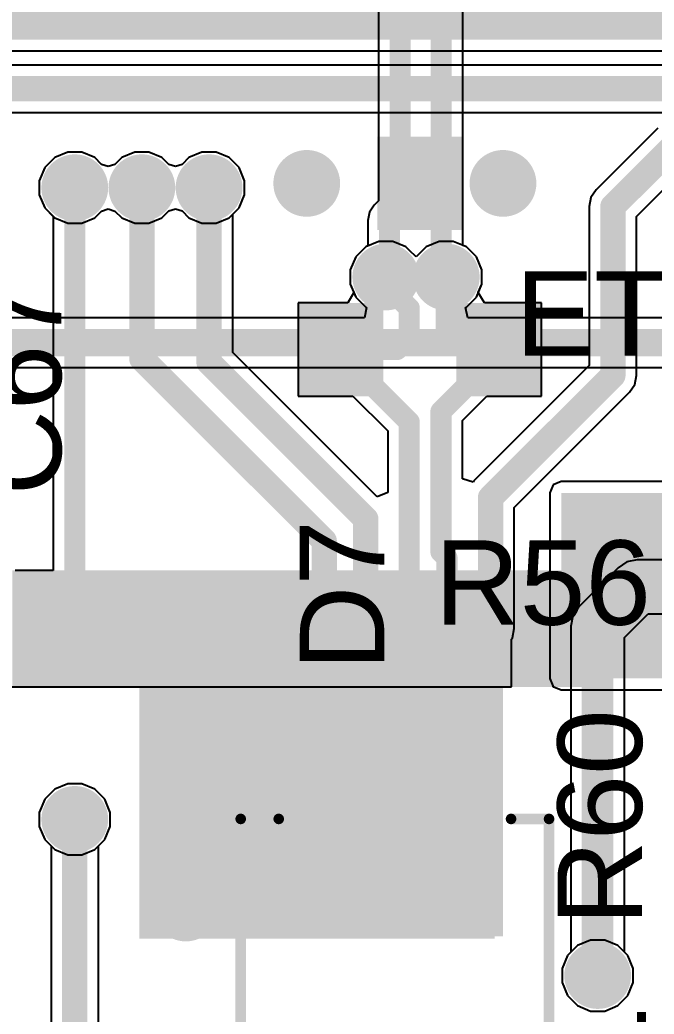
# Model space of a CAD drawing. Header units: millimetres. Extents: x -0.27 to 3.94, y -1.19 to 3.
# Drawn here: x 1.4754 to 1.7757, y 0.5767 to 1.0478 of the extents above; entities that cross this region are included whole.
import ezdxf

# ---------------------------------------------------------------- set-up
doc = ezdxf.new("R2010")
doc.units = ezdxf.units.MM
doc.header["$MEASUREMENT"] = 0
for name, color, linetype in [('BottomLayer', 5, 'Continuous'), ('BottomPaste', 16, 'Continuous'), ('BottomSolder', 6, 'Continuous'), ('TopLayer', 1, 'Continuous'), ('TopOverlay', 2, 'Continuous'), ('TopPaste', 8, 'Continuous'), ('TopSolder', 216, 'Continuous'), ('ViaHoleLayer', 16, 'Continuous')]:
    doc.layers.add(name, color=color, linetype=linetype)
doc.styles.add('Arial', font='arial.ttf', dxfattribs={"height": 0.2})

# ---------------------------------------------------------------- blocks, each defined once
blk = doc.blocks.new('64_LQFP__10_10__B_17')
at = {"layer": 'BottomLayer'}
for points in [[(0.20276, 0.11417), (0.25, 0.11417), (0.25, 0.10236), (0.20276, 0.10236)], [(0.20276, 0.09449), (0.25, 0.09449), (0.25, 0.08268), (0.20276, 0.08268)], [(0.20276, 0.0748), (0.25, 0.0748), (0.25, 0.06299), (0.20276, 0.06299)], [(0.20276, 0.05512), (0.25, 0.05512), (0.25, 0.04331), (0.20276, 0.04331)], [(0.20276, 0.03543), (0.25, 0.03543), (0.25, 0.02362), (0.20276, 0.02362)], [(0.20276, 0.01575), (0.25, 0.01575), (0.25, 0.00394), (0.20276, 0.00394)], [(0.20276, -0.00394), (0.25, -0.00394), (0.25, -0.01575), (0.20276, -0.01575)], [(0.20276, -0.02362), (0.25, -0.02362), (0.25, -0.03543), (0.20276, -0.03543)], [(0.20276, -0.04331), (0.25, -0.04331), (0.25, -0.05512), (0.20276, -0.05512)], [(0.20276, -0.06299), (0.25, -0.06299), (0.25, -0.0748), (0.20276, -0.0748)], [(0.20276, -0.08268), (0.25, -0.08268), (0.25, -0.09449), (0.20276, -0.09449)], [(0.20276, -0.10236), (0.25, -0.10236), (0.25, -0.11417), (0.20276, -0.11417)], [(0.20276, -0.12205), (0.25, -0.12205), (0.25, -0.13386), (0.20276, -0.13386)], [(0.20276, -0.14173), (0.25, -0.14173), (0.25, -0.15354), (0.20276, -0.15354)]]:
    blk.add_hatch(color=5, dxfattribs=at).paths.add_polyline_path(points)
at = {"layer": 'BottomPaste'}
for points in [[(0.20276, 0.11417), (0.25, 0.11417), (0.25, 0.10236), (0.20276, 0.10236)], [(0.20276, 0.09449), (0.25, 0.09449), (0.25, 0.08268), (0.20276, 0.08268)], [(0.20276, 0.0748), (0.25, 0.0748), (0.25, 0.06299), (0.20276, 0.06299)], [(0.20276, 0.05512), (0.25, 0.05512), (0.25, 0.04331), (0.20276, 0.04331)], [(0.20276, 0.03543), (0.25, 0.03543), (0.25, 0.02362), (0.20276, 0.02362)], [(0.20276, 0.01575), (0.25, 0.01575), (0.25, 0.00394), (0.20276, 0.00394)], [(0.20276, -0.00394), (0.25, -0.00394), (0.25, -0.01575), (0.20276, -0.01575)], [(0.20276, -0.02362), (0.25, -0.02362), (0.25, -0.03543), (0.20276, -0.03543)], [(0.20276, -0.04331), (0.25, -0.04331), (0.25, -0.05512), (0.20276, -0.05512)], [(0.20276, -0.06299), (0.25, -0.06299), (0.25, -0.0748), (0.20276, -0.0748)], [(0.20276, -0.08268), (0.25, -0.08268), (0.25, -0.09449), (0.20276, -0.09449)], [(0.20276, -0.10236), (0.25, -0.10236), (0.25, -0.11417), (0.20276, -0.11417)], [(0.20276, -0.12205), (0.25, -0.12205), (0.25, -0.13386), (0.20276, -0.13386)], [(0.20276, -0.14173), (0.25, -0.14173), (0.25, -0.15354), (0.20276, -0.15354)]]:
    blk.add_hatch(color=16, dxfattribs=at).paths.add_polyline_path(points)
at = {"layer": 'BottomSolder'}
for points in [[(0.19876, 0.11817), (0.254, 0.11817), (0.254, 0.09836), (0.19876, 0.09836)], [(0.19876, 0.09849), (0.254, 0.09849), (0.254, 0.07868), (0.19876, 0.07868)], [(0.19876, 0.0788), (0.254, 0.0788), (0.254, 0.05899), (0.19876, 0.05899)], [(0.19876, 0.05912), (0.254, 0.05912), (0.254, 0.03931), (0.19876, 0.03931)], [(0.19876, 0.03943), (0.254, 0.03943), (0.254, 0.01962), (0.19876, 0.01962)], [(0.19876, 0.01975), (0.254, 0.01975), (0.254, -0.00006), (0.19876, -0.00006)], [(0.19876, 0.00006), (0.254, 0.00006), (0.254, -0.01975), (0.19876, -0.01975)], [(0.19876, -0.01962), (0.254, -0.01962), (0.254, -0.03943), (0.19876, -0.03943)], [(0.19876, -0.03931), (0.254, -0.03931), (0.254, -0.05912), (0.19876, -0.05912)], [(0.19876, -0.05899), (0.254, -0.05899), (0.254, -0.0788), (0.19876, -0.0788)], [(0.19876, -0.07868), (0.254, -0.07868), (0.254, -0.09849), (0.19876, -0.09849)], [(0.19876, -0.09836), (0.254, -0.09836), (0.254, -0.11817), (0.19876, -0.11817)], [(0.19876, -0.11805), (0.254, -0.11805), (0.254, -0.13786), (0.19876, -0.13786)], [(0.19876, -0.13773), (0.254, -0.13773), (0.254, -0.15754), (0.19876, -0.15754)]]:
    blk.add_hatch(color=6, dxfattribs=at).paths.add_polyline_path(points)
blk = doc.blocks.new('SMB__160')
at = {"layer": 'TopLayer'}
for points in [[(-0.14567, -0.04724), (-0.14567, 0.04724), (-0.03543, 0.04724), (-0.03543, -0.04724)], [(0.03543, -0.04724), (0.03543, 0.04724), (0.14567, 0.04724), (0.14567, -0.04724)]]:
    blk.add_hatch(color=1, dxfattribs=at).paths.add_polyline_path(points)
at = {"layer": 'TopOverlay'}
for points in [[(0.10197, 0.04902), (0.18997, 0.04902), (0.18997, 0.07502), (0.10197, 0.07502)], [(0.14697, -0.06498), (0.18997, -0.06498), (0.18997, 0.05302), (0.14697, 0.05302)], [(0.10197, -0.07497), (0.18997, -0.07497), (0.18997, -0.04897), (0.10197, -0.04897)]]:
    blk.add_hatch(color=2, dxfattribs=at).paths.add_polyline_path(points)
at = {"layer": 'TopPaste'}
for points in [[(-0.14567, -0.04724), (-0.14567, 0.04724), (-0.03543, 0.04724), (-0.03543, -0.04724)], [(0.03543, -0.04724), (0.03543, 0.04724), (0.14567, 0.04724), (0.14567, -0.04724)]]:
    blk.add_hatch(color=8, dxfattribs=at).paths.add_polyline_path(points)
at = {"layer": 'TopSolder'}
for points in [[(-0.14967, -0.05124), (-0.14967, 0.05124), (-0.03143, 0.05124), (-0.03143, -0.05124)], [(0.03143, -0.05124), (0.03143, 0.05124), (0.14967, 0.05124), (0.14967, -0.05124)]]:
    blk.add_hatch(color=216, dxfattribs=at).paths.add_polyline_path(points)
at = {"layer": 'TopOverlay', "const_width": 0.005}
for points in [[(-0.087, 0.055), (-0.087, 0.073)], [(0.102, 0.073), (-0.087, 0.073)], [(-0.087, -0.073), (-0.087, -0.055)], [(0.102, -0.073), (-0.087, -0.073)]]:
    blk.add_lwpolyline(points, dxfattribs=at)
at = {"layer": 'TopOverlay', "const_width": 0.0025}
for points in [[(-0.08825, 0.073, 1), (-0.08575, 0.073, 1)], [(-0.08825, 0.073, 1), (-0.08575, 0.073, 1)], [(0.10075, 0.073, 1), (0.10325, 0.073, 1)], [(-0.08825, 0.055, 1), (-0.08575, 0.055, 1)], [(-0.08825, -0.055, 1), (-0.08575, -0.055, 1)], [(-0.08825, -0.073, 1), (-0.08575, -0.073, 1)], [(-0.08825, -0.073, 1), (-0.08575, -0.073, 1)], [(0.10075, -0.073, 1), (0.10325, -0.073, 1)]]:
    blk.add_lwpolyline(points, format="xyb", close=True, dxfattribs=at)
blk = doc.blocks.new('S___23_B_162')
at = {"layer": 'BottomLayer'}
for points in [[(-0.05354, 0.05748), (-0.02126, 0.05748), (-0.02126, 0.02126), (-0.05354, 0.02126)], [(0.02126, 0.05748), (0.05354, 0.05748), (0.05354, 0.02126), (0.02126, 0.02126)], [(-0.01614, -0.02126), (0.01614, -0.02126), (0.01614, -0.05748), (-0.01614, -0.05748)]]:
    blk.add_hatch(color=5, dxfattribs=at).paths.add_polyline_path(points)
at = {"layer": 'BottomPaste'}
for points in [[(-0.05354, 0.05748), (-0.02126, 0.05748), (-0.02126, 0.02126), (-0.05354, 0.02126)], [(0.02126, 0.05748), (0.05354, 0.05748), (0.05354, 0.02126), (0.02126, 0.02126)], [(-0.01614, -0.02126), (0.01614, -0.02126), (0.01614, -0.05748), (-0.01614, -0.05748)]]:
    blk.add_hatch(color=16, dxfattribs=at).paths.add_polyline_path(points)
at = {"layer": 'BottomSolder'}
for points in [[(-0.05754, 0.06148), (-0.01726, 0.06148), (-0.01726, 0.01726), (-0.05754, 0.01726)], [(0.01726, 0.06148), (0.05754, 0.06148), (0.05754, 0.01726), (0.01726, 0.01726)], [(-0.02014, -0.01726), (0.02014, -0.01726), (0.02014, -0.06148), (-0.02014, -0.06148)]]:
    blk.add_hatch(color=6, dxfattribs=at).paths.add_polyline_path(points)

msp = doc.modelspace()

# ---------------------------------------------------------------- hatches: boundary and pattern name
at = {"layer": 'BottomLayer'}
for points in [[(1.43721, 1.03881), (1.525, 1.03881), (1.525, 1.10803), (1.43721, 1.10803)], [(1.73173, 0.73576), (1.905, 0.73576), (1.905, 0.82371), (1.73173, 0.82371)]]:
    msp.add_hatch(color=5, dxfattribs=at).paths.add_polyline_path(points)
h = msp.add_hatch(color=5, dxfattribs=at)
edge = h.paths.add_edge_path()
edge.add_arc((1.50142, 0.96831), 0.01181, 0, 360)
h = msp.add_hatch(color=5, dxfattribs=at)
edge = h.paths.add_edge_path()
edge.add_arc((1.53319, 0.96831), 0.01181, 0, 360)
h = msp.add_hatch(color=5, dxfattribs=at)
edge = h.paths.add_edge_path()
edge.add_arc((1.565, 0.96831), 0.01181, 0, 360)
h = msp.add_hatch(color=5, dxfattribs=at)
edge = h.paths.add_edge_path()
edge.add_arc((1.61126, 0.97037), 0.01181, 0, 360)
h = msp.add_hatch(color=5, dxfattribs=at)
edge = h.paths.add_edge_path()
edge.add_arc((1.70417, 0.97037), 0.01181, 0, 360)
h = msp.add_hatch(color=5, dxfattribs=at)
edge = h.paths.add_edge_path()
edge.add_arc((1.64869, 0.926), 0.01181, 0, 360)
h = msp.add_hatch(color=5, dxfattribs=at)
edge = h.paths.add_edge_path()
edge.add_arc((1.67731, 0.926), 0.01181, 0, 360)
h = msp.add_hatch(color=5, dxfattribs=at)
edge = h.paths.add_edge_path()
edge.add_arc((1.554, 0.711), 0.01181, 0, 360)
h = msp.add_hatch(color=5, dxfattribs=at)
edge = h.paths.add_edge_path()
edge.add_arc((1.50142, 0.669), 0.01181, 0, 360)
h = msp.add_hatch(color=5, dxfattribs=at)
edge = h.paths.add_edge_path()
edge.add_arc((1.554, 0.669), 0.01181, 0, 360)
h = msp.add_hatch(color=5, dxfattribs=at)
edge = h.paths.add_edge_path()
edge.add_arc((1.554, 0.627), 0.01181, 0, 360)
h = msp.add_hatch(color=5, dxfattribs=at)
edge = h.paths.add_edge_path()
edge.add_arc((1.749, 0.595), 0.01181, 0, 360)
at = {"layer": 'BottomSolder'}
h = msp.add_hatch(color=6, dxfattribs=at)
edge = h.paths.add_edge_path()
edge.add_arc((1.61126, 0.97037), 0.01581, 0, 360)
h = msp.add_hatch(color=6, dxfattribs=at)
edge = h.paths.add_edge_path()
edge.add_arc((1.70417, 0.97037), 0.01581, 0, 360)
h = msp.add_hatch(color=6, dxfattribs=at)
edge = h.paths.add_edge_path()
edge.add_arc((1.50142, 0.96831), 0.01581, 0, 360)
h = msp.add_hatch(color=6, dxfattribs=at)
edge = h.paths.add_edge_path()
edge.add_arc((1.53319, 0.96831), 0.01581, 0, 360)
h = msp.add_hatch(color=6, dxfattribs=at)
edge = h.paths.add_edge_path()
edge.add_arc((1.565, 0.96831), 0.01581, 0, 360)
h = msp.add_hatch(color=6, dxfattribs=at)
edge = h.paths.add_edge_path()
edge.add_arc((1.64869, 0.926), 0.01581, 0, 360)
h = msp.add_hatch(color=6, dxfattribs=at)
edge = h.paths.add_edge_path()
edge.add_arc((1.67731, 0.926), 0.01581, 0, 360)
h = msp.add_hatch(color=6, dxfattribs=at)
edge = h.paths.add_edge_path()
edge.add_arc((1.554, 0.711), 0.01581, 0, 360)
h = msp.add_hatch(color=6, dxfattribs=at)
edge = h.paths.add_edge_path()
edge.add_arc((1.50142, 0.669), 0.01581, 0, 360)
h = msp.add_hatch(color=6, dxfattribs=at)
edge = h.paths.add_edge_path()
edge.add_arc((1.554, 0.669), 0.01581, 0, 360)
h = msp.add_hatch(color=6, dxfattribs=at)
edge = h.paths.add_edge_path()
edge.add_arc((1.554, 0.627), 0.01581, 0, 360)
h = msp.add_hatch(color=6, dxfattribs=at)
edge = h.paths.add_edge_path()
edge.add_arc((1.749, 0.595), 0.01581, 0, 360)
at = {"layer": 'TopLayer'}
h = msp.add_hatch(color=1, dxfattribs=at)
edge = h.paths.add_edge_path()
edge.add_arc((1.50142, 0.96831), 0.01181, 0, 360)
h = msp.add_hatch(color=1, dxfattribs=at)
edge = h.paths.add_edge_path()
edge.add_arc((1.53319, 0.96831), 0.01181, 0, 360)
h = msp.add_hatch(color=1, dxfattribs=at)
edge = h.paths.add_edge_path()
edge.add_arc((1.565, 0.96831), 0.01181, 0, 360)
h = msp.add_hatch(color=1, dxfattribs=at)
edge = h.paths.add_edge_path()
edge.add_arc((1.61126, 0.97037), 0.01181, 0, 360)
h = msp.add_hatch(color=1, dxfattribs=at)
edge = h.paths.add_edge_path()
edge.add_arc((1.70417, 0.97037), 0.01181, 0, 360)
h = msp.add_hatch(color=1, dxfattribs=at)
edge = h.paths.add_edge_path()
edge.add_arc((1.64869, 0.926), 0.01181, 0, 360)
h = msp.add_hatch(color=1, dxfattribs=at)
edge = h.paths.add_edge_path()
edge.add_arc((1.67731, 0.926), 0.01181, 0, 360)
msp.add_hatch(color=1, dxfattribs=at).paths.add_polyline_path([(1.532, 0.61252), (1.70024, 0.61252), (1.70024, 0.739), (1.532, 0.739)])
h = msp.add_hatch(color=1, dxfattribs=at)
edge = h.paths.add_edge_path()
edge.add_arc((1.554, 0.711), 0.01181, 0, 360)
h = msp.add_hatch(color=1, dxfattribs=at)
edge = h.paths.add_edge_path()
edge.add_arc((1.50142, 0.669), 0.01181, 0, 360)
h = msp.add_hatch(color=1, dxfattribs=at)
edge = h.paths.add_edge_path()
edge.add_arc((1.554, 0.669), 0.01181, 0, 360)
h = msp.add_hatch(color=1, dxfattribs=at)
edge = h.paths.add_edge_path()
edge.add_arc((1.554, 0.627), 0.01181, 0, 360)
h = msp.add_hatch(color=1, dxfattribs=at)
edge = h.paths.add_edge_path()
edge.add_arc((1.749, 0.595), 0.01181, 0, 360)
at = {"layer": 'TopSolder'}
h = msp.add_hatch(color=216, dxfattribs=at)
edge = h.paths.add_edge_path()
edge.add_arc((1.61126, 0.97037), 0.01581, 0, 360)
h = msp.add_hatch(color=216, dxfattribs=at)
edge = h.paths.add_edge_path()
edge.add_arc((1.70417, 0.97037), 0.01581, 0, 360)
h = msp.add_hatch(color=216, dxfattribs=at)
edge = h.paths.add_edge_path()
edge.add_arc((1.50142, 0.96831), 0.01581, 0, 360)
h = msp.add_hatch(color=216, dxfattribs=at)
edge = h.paths.add_edge_path()
edge.add_arc((1.53319, 0.96831), 0.01581, 0, 360)
h = msp.add_hatch(color=216, dxfattribs=at)
edge = h.paths.add_edge_path()
edge.add_arc((1.565, 0.96831), 0.01581, 0, 360)
h = msp.add_hatch(color=216, dxfattribs=at)
edge = h.paths.add_edge_path()
edge.add_arc((1.64869, 0.926), 0.01581, 0, 360)
h = msp.add_hatch(color=216, dxfattribs=at)
edge = h.paths.add_edge_path()
edge.add_arc((1.67731, 0.926), 0.01581, 0, 360)
h = msp.add_hatch(color=216, dxfattribs=at)
edge = h.paths.add_edge_path()
edge.add_arc((1.554, 0.711), 0.01581, 0, 360)
h = msp.add_hatch(color=216, dxfattribs=at)
edge = h.paths.add_edge_path()
edge.add_arc((1.50142, 0.669), 0.01581, 0, 360)
h = msp.add_hatch(color=216, dxfattribs=at)
edge = h.paths.add_edge_path()
edge.add_arc((1.554, 0.669), 0.01581, 0, 360)
h = msp.add_hatch(color=216, dxfattribs=at)
edge = h.paths.add_edge_path()
edge.add_arc((1.554, 0.627), 0.01581, 0, 360)
h = msp.add_hatch(color=216, dxfattribs=at)
edge = h.paths.add_edge_path()
edge.add_arc((1.749, 0.595), 0.01581, 0, 360)
at = {"layer": 'ViaHoleLayer'}
h = msp.add_hatch(color=16, dxfattribs=at)
edge = h.paths.add_edge_path()
edge.add_arc((1.61126, 0.97037), 0.00591, 0, 360)
h = msp.add_hatch(color=16, dxfattribs=at)
edge = h.paths.add_edge_path()
edge.add_arc((1.70417, 0.97037), 0.00591, 0, 360)
h = msp.add_hatch(color=16, dxfattribs=at)
edge = h.paths.add_edge_path()
edge.add_arc((1.50142, 0.96831), 0.00591, 0, 360)
h = msp.add_hatch(color=16, dxfattribs=at)
edge = h.paths.add_edge_path()
edge.add_arc((1.53319, 0.96831), 0.00591, 0, 360)
h = msp.add_hatch(color=16, dxfattribs=at)
edge = h.paths.add_edge_path()
edge.add_arc((1.565, 0.96831), 0.00591, 0, 360)
h = msp.add_hatch(color=16, dxfattribs=at)
edge = h.paths.add_edge_path()
edge.add_arc((1.64869, 0.926), 0.00591, 0, 360)
h = msp.add_hatch(color=16, dxfattribs=at)
edge = h.paths.add_edge_path()
edge.add_arc((1.67731, 0.926), 0.00591, 0, 360)
h = msp.add_hatch(color=16, dxfattribs=at)
edge = h.paths.add_edge_path()
edge.add_arc((1.554, 0.711), 0.00591, 0, 360)
h = msp.add_hatch(color=16, dxfattribs=at)
edge = h.paths.add_edge_path()
edge.add_arc((1.50142, 0.669), 0.00591, 0, 360)
h = msp.add_hatch(color=16, dxfattribs=at)
edge = h.paths.add_edge_path()
edge.add_arc((1.554, 0.669), 0.00591, 0, 360)
h = msp.add_hatch(color=16, dxfattribs=at)
edge = h.paths.add_edge_path()
edge.add_arc((1.554, 0.627), 0.00591, 0, 360)
h = msp.add_hatch(color=16, dxfattribs=at)
edge = h.paths.add_edge_path()
edge.add_arc((1.749, 0.595), 0.00591, 0, 360)

# ---------------------------------------------------------------- linework, layer by layer
at = {"layer": 'BottomLayer'}
for p, q in [((0.9813, 1.03323), (2.12852, 1.03323)), ((2.13918, 1.02641), (1.00779, 1.02641)), ((1.01244, 1.00398), (1.78046, 1.00398)), ((1.77755, 0.9966), (1.74828, 0.96733)), ((1.49807, 0.98512), (1.4919, 0.98256)), ((1.50476, 0.98512), (1.49807, 0.98512)), ((1.51094, 0.98256), (1.50476, 0.98512)), ((1.52985, 0.98512), (1.52367, 0.98256)), ((1.53653, 0.98512), (1.52985, 0.98512)), ((1.54271, 0.98256), (1.53653, 0.98512)), ((1.56166, 0.98512), (1.55548, 0.98256)), ((1.56834, 0.98512), (1.56166, 0.98512)), ((1.57452, 0.98256), (1.56834, 0.98512)), ((1.4919, 0.98256), (1.48717, 0.97783)), ((1.51415, 0.97935), (1.51094, 0.98256)), ((1.52367, 0.98256), (1.52045, 0.97935)), ((1.54595, 0.97932), (1.54271, 0.98256)), ((1.55548, 0.98256), (1.55224, 0.97932)), ((1.57925, 0.97783), (1.57452, 0.98256)), ((1.48717, 0.97783), (1.48461, 0.97165)), ((1.5173, 0.97835), (1.51415, 0.97935)), ((1.52045, 0.97935), (1.5173, 0.97835)), ((1.5491, 0.97834), (1.54595, 0.97932)), ((1.55224, 0.97932), (1.5491, 0.97834)), ((1.58181, 0.97165), (1.57925, 0.97783)), ((1.76743, 0.95475), (1.79012, 0.97745)), ((1.48461, 0.97165), (1.48461, 0.96496)), ((1.58181, 0.96496), (1.58181, 0.97165)), ((1.74828, 0.96733), (1.74585, 0.96369)), ((1.48461, 0.96496), (1.48717, 0.95878)), ((1.57925, 0.95878), (1.58181, 0.96496)), ((1.74585, 0.96369), (1.745, 0.9594)), ((1.48717, 0.95878), (1.49122, 0.95473)), ((1.57622, 0.95575), (1.57925, 0.95878)), ((1.745, 0.9594), (1.745, 0.9594)), ((1.745, 0.9594), (1.745, 0.88402)), ((1.49122, 0.95473), (1.49122, 0.787)), ((1.57622, 0.89016), (1.57622, 0.95575)), ((1.76743, 0.87938), (1.76743, 0.95475)), ((1.64535, 0.94281), (1.63917, 0.94025)), ((1.65203, 0.94281), (1.64535, 0.94281)), ((1.65821, 0.94025), (1.65203, 0.94281)), ((1.67397, 0.94281), (1.66779, 0.94025)), ((1.68066, 0.94281), (1.67397, 0.94281)), ((1.68683, 0.94025), (1.68066, 0.94281)), ((1.63917, 0.94025), (1.63444, 0.93552)), ((1.65973, 0.93873), (1.65821, 0.94025)), ((1.663, 0.93558), (1.65973, 0.93873)), ((1.66627, 0.93873), (1.663, 0.93558)), ((1.66779, 0.94025), (1.66627, 0.93873)), ((1.69156, 0.93552), (1.68683, 0.94025)), ((1.63444, 0.93552), (1.63188, 0.92934)), ((1.69412, 0.92934), (1.69156, 0.93552)), ((1.63188, 0.92934), (1.63188, 0.92266)), ((1.69412, 0.92266), (1.69412, 0.92934)), ((1.6335, 0.91874), (1.63064, 0.91374)), ((1.63188, 0.92266), (1.6335, 0.91874)), ((1.6925, 0.91874), (1.69412, 0.92266)), ((1.69536, 0.91374), (1.6925, 0.91874)), ((1.63064, 0.91374), (1.60726, 0.91374)), ((1.60726, 0.91374), (1.60726, 0.86952)), ((1.72235, 0.91374), (1.69536, 0.91374)), ((1.72235, 0.86952), (1.72235, 0.91374)), ((1.64461, 0.82177), (1.57622, 0.89016)), ((1.745, 0.88402), (1.69034, 0.82936)), ((1.76657, 0.87508), (1.76743, 0.87938)), ((1.76743, 0.87938), (1.76743, 0.87938)), ((1.76414, 0.87144), (1.76657, 0.87508)), ((1.60726, 0.86952), (1.63312, 0.86952)), ((1.63312, 0.86952), (1.64961, 0.85304)), ((1.685, 0.85804), (1.69648, 0.86952)), ((1.69648, 0.86952), (1.72235, 0.86952)), ((1.70948, 0.81679), (1.76414, 0.87144)), ((1.76414, 0.87144), (1.76414, 0.87144)), ((1.685, 0.83037), (1.685, 0.85804)), ((1.64961, 0.85304), (1.64961, 0.82384)), ((1.69, 0.82886), (1.685, 0.83037)), ((1.69034, 0.82936), (1.69, 0.82886)), ((1.72791, 0.82754), (1.72632, 0.82371)), ((1.73173, 0.82912), (1.72791, 0.82754)), ((1.85559, 0.82912), (1.73173, 0.82912)), ((1.64961, 0.82384), (1.64461, 0.82177)), ((1.72632, 0.82371), (1.72632, 0.73576)), ((1.70948, 0.75938), (1.70948, 0.81679)), ((1.49122, 0.787), (1.47326, 0.787)), ((1.70863, 0.75509), (1.70948, 0.75938)), ((1.70817, 0.7544), (1.70863, 0.75509)), ((1.70817, 0.73176), (1.70817, 0.7544)), ((1.72632, 0.73576), (1.72773, 0.73235)), ((1.43246, 0.73176), (1.70817, 0.73176)), ((1.72773, 0.73235), (1.72773, 0.73176)), ((1.72773, 0.73176), (1.72832, 0.73176)), ((1.72832, 0.73176), (1.73173, 0.73034)), ((1.73173, 0.73034), (1.905, 0.73034)), ((1.4919, 0.68325), (1.48717, 0.67852)), ((1.49807, 0.68581), (1.4919, 0.68325)), ((1.50476, 0.68581), (1.49807, 0.68581)), ((1.51094, 0.68325), (1.50476, 0.68581)), ((1.51567, 0.67852), (1.51094, 0.68325)), ((1.48717, 0.67852), (1.48461, 0.67234)), ((1.51823, 0.67234), (1.51567, 0.67852)), ((1.48461, 0.67234), (1.48461, 0.66566)), ((1.51823, 0.66566), (1.51823, 0.67234)), ((1.48461, 0.66566), (1.48717, 0.65948)), ((1.51567, 0.65948), (1.51823, 0.66566)), ((1.48717, 0.65948), (1.4902, 0.65644)), ((1.4902, 0.65644), (1.4902, 0.33424)), ((1.51263, 0.65644), (1.51567, 0.65948)), ((1.51263, 0.30662), (1.51263, 0.65644)), ((1.73948, 0.60925), (1.73475, 0.60452)), ((1.74566, 0.61181), (1.73948, 0.60925)), ((1.75234, 0.61181), (1.74566, 0.61181)), ((1.75852, 0.60925), (1.75234, 0.61181)), ((1.76325, 0.60452), (1.75852, 0.60925)), ((1.73475, 0.60452), (1.73219, 0.59834)), ((1.76581, 0.59834), (1.76325, 0.60452)), ((1.73219, 0.59834), (1.73219, 0.59166)), ((1.76581, 0.59166), (1.76581, 0.59834)), ((1.73219, 0.59166), (1.73475, 0.58548)), ((1.76325, 0.58548), (1.76581, 0.59166)), ((1.73475, 0.58548), (1.73948, 0.58075)), ((1.75852, 0.58075), (1.76325, 0.58548)), ((1.73948, 0.58075), (1.74566, 0.57819)), ((1.75234, 0.57819), (1.75852, 0.58075)), ((1.74566, 0.57819), (1.75234, 0.57819))]:
    msp.add_line(p, q, dxfattribs=at)
for points, const_width in [([(0.97497, 1.04852), (2.12852, 1.04852)], 0.02), ([(1.00779, 1.0152), (2.13918, 1.0152)], 0.012), ([(1.75621, 0.9594), (1.78548, 0.98867)], 0.012), ([(1.50142, 0.75938), (1.50142, 0.96831)], 0.01), ([(1.53319, 0.88729), (1.53319, 0.96831)], 0.012), ([(1.565, 0.88552), (1.565, 0.96831)], 0.012), ([(1.75621, 0.87938), (1.75621, 0.9594)], 0.012), ([(1.64869, 0.92231), (1.64869, 0.926)], 0.01), ([(1.67731, 0.89761), (1.67731, 0.926)], 0.01), ([(1.64869, 0.92231), (1.6598, 0.9112)], 0.01), ([(1.6598, 0.89749), (1.6598, 0.9112)], 0.01), ([(1.65395, 0.89163), (1.6598, 0.89749)], 0.01), ([(1.67731, 0.89761), (1.68066, 0.89426)], 0.01), ([(1.6274, 0.89163), (1.65395, 0.89163)], 0.01), ([(1.6274, 0.88966), (1.6274, 0.89163)], 0.01), ([(1.68066, 0.89426), (1.69958, 0.89426)], 0.01), ([(1.69958, 0.89426), (1.70221, 0.89163)], 0.01), ([(1.70221, 0.88966), (1.70221, 0.89163)], 0.01), ([(1.53319, 0.88729), (1.61953, 0.80095)], 0.012), ([(1.565, 0.88552), (1.63921, 0.8113)], 0.012), ([(1.6274, 0.88966), (1.6598, 0.85726)], 0.01), ([(1.6748, 0.86226), (1.70221, 0.88966)], 0.01), ([(1.69827, 0.82143), (1.75621, 0.87938)], 0.012), ([(1.6748, 0.79576), (1.6748, 0.86226)], 0.01), ([(1.6598, 0.76028), (1.6598, 0.85726)], 0.01), ([(1.69827, 0.75938), (1.69827, 0.82143)], 0.012), ([(1.63921, 0.75938), (1.63921, 0.8113)], 0.012), ([(1.61953, 0.75938), (1.61953, 0.80095)], 0.012), ([(1.6748, 0.79576), (1.67768, 0.79288)], 0.01), ([(1.67768, 0.76028), (1.67768, 0.79288)], 0.01), ([(1.6589, 0.75938), (1.6598, 0.76028)], 0.01), ([(1.67768, 0.76028), (1.67858, 0.75938)], 0.01), ([(1.50142, 0.30662), (1.50142, 0.669)], 0.012)]:
    msp.add_lwpolyline(points, dxfattribs=dict(at, const_width=const_width))
for points, const_width in [([(1.49892, 0.96831, 1), (1.50392, 0.96831, 1)], 0.005), ([(1.53019, 0.96831, 1), (1.53619, 0.96831, 1)], 0.006), ([(1.562, 0.96831, 1), (1.568, 0.96831, 1)], 0.006), ([(1.75321, 0.9594, 1), (1.75921, 0.9594, 1)], 0.006), ([(1.75321, 0.9594, 1), (1.75921, 0.9594, 1)], 0.006), ([(1.64619, 0.926, 1), (1.65119, 0.926, 1)], 0.005), ([(1.67481, 0.926, 1), (1.67981, 0.926, 1)], 0.005), ([(1.64619, 0.92231, 1), (1.65119, 0.92231, 1)], 0.005), ([(1.64619, 0.92231, 1), (1.65119, 0.92231, 1)], 0.005), ([(1.6573, 0.9112, 1), (1.6623, 0.9112, 1)], 0.005), ([(1.6573, 0.9112, 1), (1.6623, 0.9112, 1)], 0.005), ([(1.6573, 0.89749, 1), (1.6623, 0.89749, 1)], 0.005), ([(1.6573, 0.89749, 1), (1.6623, 0.89749, 1)], 0.005), ([(1.67481, 0.89761, 1), (1.67981, 0.89761, 1)], 0.005), ([(1.67481, 0.89761, 1), (1.67981, 0.89761, 1)], 0.005), ([(1.6249, 0.89163, 1), (1.6299, 0.89163, 1)], 0.005), ([(1.6249, 0.89163, 1), (1.6299, 0.89163, 1)], 0.005), ([(1.65145, 0.89163, 1), (1.65645, 0.89163, 1)], 0.005), ([(1.65145, 0.89163, 1), (1.65645, 0.89163, 1)], 0.005), ([(1.67816, 0.89426, 1), (1.68316, 0.89426, 1)], 0.005), ([(1.67816, 0.89426, 1), (1.68316, 0.89426, 1)], 0.005), ([(1.69708, 0.89426, 1), (1.70208, 0.89426, 1)], 0.005), ([(1.69708, 0.89426, 1), (1.70208, 0.89426, 1)], 0.005), ([(1.69971, 0.89163, 1), (1.70471, 0.89163, 1)], 0.005), ([(1.69971, 0.89163, 1), (1.70471, 0.89163, 1)], 0.005), ([(1.53019, 0.88729, 1), (1.53619, 0.88729, 1)], 0.006), ([(1.53019, 0.88729, 1), (1.53619, 0.88729, 1)], 0.006), ([(1.562, 0.88552, 1), (1.568, 0.88552, 1)], 0.006), ([(1.562, 0.88552, 1), (1.568, 0.88552, 1)], 0.006), ([(1.6249, 0.88966, 1), (1.6299, 0.88966, 1)], 0.005), ([(1.6249, 0.88966, 1), (1.6299, 0.88966, 1)], 0.005), ([(1.69971, 0.88966, 1), (1.70471, 0.88966, 1)], 0.005), ([(1.69971, 0.88966, 1), (1.70471, 0.88966, 1)], 0.005), ([(1.75321, 0.87938, 1), (1.75921, 0.87938, 1)], 0.006), ([(1.75321, 0.87938, 1), (1.75921, 0.87938, 1)], 0.006), ([(1.6723, 0.86226, 1), (1.6773, 0.86226, 1)], 0.005), ([(1.6723, 0.86226, 1), (1.6773, 0.86226, 1)], 0.005), ([(1.6573, 0.85726, 1), (1.6623, 0.85726, 1)], 0.005), ([(1.6573, 0.85726, 1), (1.6623, 0.85726, 1)], 0.005), ([(1.69527, 0.82143, 1), (1.70127, 0.82143, 1)], 0.006), ([(1.69527, 0.82143, 1), (1.70127, 0.82143, 1)], 0.006), ([(1.63621, 0.8113, 1), (1.64221, 0.8113, 1)], 0.006), ([(1.63621, 0.8113, 1), (1.64221, 0.8113, 1)], 0.006), ([(1.61653, 0.80095, 1), (1.62253, 0.80095, 1)], 0.006), ([(1.61653, 0.80095, 1), (1.62253, 0.80095, 1)], 0.006), ([(1.6723, 0.79576, 1), (1.6773, 0.79576, 1)], 0.005), ([(1.6723, 0.79576, 1), (1.6773, 0.79576, 1)], 0.005), ([(1.67518, 0.79288, 1), (1.68018, 0.79288, 1)], 0.005), ([(1.67518, 0.79288, 1), (1.68018, 0.79288, 1)], 0.005), ([(1.49892, 0.75938, 1), (1.50392, 0.75938, 1)], 0.005), ([(1.61653, 0.75938, 1), (1.62253, 0.75938, 1)], 0.006), ([(1.63621, 0.75938, 1), (1.64221, 0.75938, 1)], 0.006), ([(1.6564, 0.75938, 1), (1.6614, 0.75938, 1)], 0.005), ([(1.6573, 0.76028, 1), (1.6623, 0.76028, 1)], 0.005), ([(1.6573, 0.76028, 1), (1.6623, 0.76028, 1)], 0.005), ([(1.67518, 0.76028, 1), (1.68018, 0.76028, 1)], 0.005), ([(1.67518, 0.76028, 1), (1.68018, 0.76028, 1)], 0.005), ([(1.67608, 0.75938, 1), (1.68108, 0.75938, 1)], 0.005), ([(1.69527, 0.75938, 1), (1.70127, 0.75938, 1)], 0.006), ([(1.49842, 0.669, 1), (1.50442, 0.669, 1)], 0.006)]:
    msp.add_lwpolyline(points, format="xyb", close=True, dxfattribs=dict(at, const_width=const_width))
at = {"layer": 'TopLayer'}
for p, q in [((1.6453, 1.21106), (1.6453, 0.96209)), ((1.68509, 0.94097), (1.68509, 1.21146)), ((1.49807, 0.98512), (1.4919, 0.98256)), ((1.50476, 0.98512), (1.49807, 0.98512)), ((1.51094, 0.98256), (1.50476, 0.98512)), ((1.52985, 0.98512), (1.52367, 0.98256)), ((1.53653, 0.98512), (1.52985, 0.98512)), ((1.54271, 0.98256), (1.53653, 0.98512)), ((1.56166, 0.98512), (1.55548, 0.98256)), ((1.56834, 0.98512), (1.56166, 0.98512)), ((1.57452, 0.98256), (1.56834, 0.98512)), ((1.4919, 0.98256), (1.48717, 0.97783)), ((1.51415, 0.97935), (1.51094, 0.98256)), ((1.52367, 0.98256), (1.52045, 0.97935)), ((1.54595, 0.97932), (1.54271, 0.98256)), ((1.55548, 0.98256), (1.55224, 0.97932)), ((1.57925, 0.97783), (1.57452, 0.98256)), ((1.48717, 0.97783), (1.48461, 0.97165)), ((1.5173, 0.97835), (1.51415, 0.97935)), ((1.52045, 0.97935), (1.5173, 0.97835)), ((1.5491, 0.97834), (1.54595, 0.97932)), ((1.55224, 0.97932), (1.5491, 0.97834)), ((1.58181, 0.97165), (1.57925, 0.97783)), ((1.48461, 0.97165), (1.48461, 0.96496)), ((1.58181, 0.96496), (1.58181, 0.97165)), ((1.48461, 0.96496), (1.48717, 0.95878)), ((1.57925, 0.95878), (1.58181, 0.96496)), ((1.6453, 0.96209), (1.64324, 0.96002)), ((1.48717, 0.95878), (1.4919, 0.95406)), ((1.51094, 0.95406), (1.51415, 0.95727)), ((1.51415, 0.95727), (1.5173, 0.95827)), ((1.5173, 0.95827), (1.52045, 0.95727)), ((1.52045, 0.95727), (1.52367, 0.95406)), ((1.54271, 0.95406), (1.54595, 0.9573)), ((1.54595, 0.9573), (1.5491, 0.95827)), ((1.5491, 0.95827), (1.55224, 0.9573)), ((1.55224, 0.9573), (1.55548, 0.95406)), ((1.57452, 0.95406), (1.57925, 0.95878)), ((1.64103, 0.95671), (1.64025, 0.95281)), ((1.64324, 0.96002), (1.64103, 0.95671)), ((1.4919, 0.95406), (1.49807, 0.9515)), ((1.50476, 0.9515), (1.51094, 0.95406)), ((1.52367, 0.95406), (1.52985, 0.9515)), ((1.53653, 0.9515), (1.54271, 0.95406)), ((1.55548, 0.95406), (1.56166, 0.9515)), ((1.56834, 0.9515), (1.57452, 0.95406)), ((1.64025, 0.95281), (1.64025, 0.9407)), ((1.49807, 0.9515), (1.50476, 0.9515)), ((1.52985, 0.9515), (1.53653, 0.9515)), ((1.56166, 0.9515), (1.56834, 0.9515)), ((1.63917, 0.94025), (1.63444, 0.93552)), ((1.64025, 0.9407), (1.63917, 0.94025)), ((1.68683, 0.94025), (1.68509, 0.94097)), ((1.69156, 0.93552), (1.68683, 0.94025)), ((1.63444, 0.93552), (1.63188, 0.92934)), ((1.69412, 0.92934), (1.69156, 0.93552)), ((1.63188, 0.92934), (1.63188, 0.92266)), ((1.69412, 0.92266), (1.69412, 0.92934)), ((1.63188, 0.92266), (1.63444, 0.91648)), ((1.69156, 0.91648), (1.69412, 0.92266)), ((1.63444, 0.91648), (1.63917, 0.91175)), ((1.68683, 0.91175), (1.69156, 0.91648)), ((1.63953, 0.9116), (1.63854, 0.9066)), ((1.63917, 0.91175), (1.63953, 0.9116)), ((1.68647, 0.9116), (1.68683, 0.91175)), ((1.68747, 0.9066), (1.68647, 0.9116)), ((1.63854, 0.9066), (1.45987, 0.9066)), ((1.87359, 0.9066), (1.68747, 0.9066)), ((1.46473, 0.88315), (1.86874, 0.88315)), ((1.76771, 0.79196), (1.76283, 0.79099)), ((1.78706, 0.79196), (1.76771, 0.79196)), ((1.7587, 0.78822), (1.73999, 0.76951)), ((1.76283, 0.79099), (1.7587, 0.78822)), ((1.73999, 0.76951), (1.73723, 0.76538)), ((1.73723, 0.76538), (1.73626, 0.7605)), ((1.76174, 0.75522), (1.77299, 0.76647)), ((1.77299, 0.76647), (1.78706, 0.76647)), ((1.73626, 0.7605), (1.73626, 0.60603)), ((1.76174, 0.60603), (1.76174, 0.75522)), ((1.4919, 0.68325), (1.48717, 0.67852)), ((1.49807, 0.68581), (1.4919, 0.68325)), ((1.50476, 0.68581), (1.49807, 0.68581)), ((1.51094, 0.68325), (1.50476, 0.68581)), ((1.51567, 0.67852), (1.51094, 0.68325)), ((1.48717, 0.67852), (1.48461, 0.67234)), ((1.51823, 0.67234), (1.51567, 0.67852)), ((1.48461, 0.67234), (1.48461, 0.66566)), ((1.51823, 0.66566), (1.51823, 0.67234)), ((1.48461, 0.66566), (1.48717, 0.65948)), ((1.51567, 0.65948), (1.51823, 0.66566)), ((1.48717, 0.65948), (1.4919, 0.65475)), ((1.51094, 0.65475), (1.51567, 0.65948)), ((1.4919, 0.65475), (1.49807, 0.65219)), ((1.49807, 0.65219), (1.50476, 0.65219)), ((1.50476, 0.65219), (1.51094, 0.65475)), ((1.73475, 0.60452), (1.73219, 0.59834)), ((1.73626, 0.60603), (1.73475, 0.60452)), ((1.76325, 0.60452), (1.76174, 0.60603)), ((1.76581, 0.59834), (1.76325, 0.60452)), ((1.73219, 0.59834), (1.73219, 0.59166)), ((1.76581, 0.59166), (1.76581, 0.59834)), ((1.73219, 0.59166), (1.73475, 0.58548)), ((1.76325, 0.58548), (1.76581, 0.59166)), ((1.73475, 0.58548), (1.73948, 0.58075)), ((1.75852, 0.58075), (1.76325, 0.58548)), ((1.73948, 0.58075), (1.74566, 0.57819)), ((1.75234, 0.57819), (1.75852, 0.58075)), ((1.74566, 0.57819), (1.75234, 0.57819))]:
    msp.add_line(p, q, dxfattribs=at)
for points, const_width in [([(1.6555, 0.95786), (1.6555, 1.21529)], 0.01), ([(1.67489, 0.92842), (1.67489, 1.21568)], 0.01), ([(1.65045, 0.95281), (1.6555, 0.95786)], 0.01), ([(1.65045, 0.92776), (1.65045, 0.95281)], 0.01), ([(1.67489, 0.92842), (1.67731, 0.926)], 0.01), ([(1.64869, 0.926), (1.65045, 0.92776)], 0.01), ([(1.45987, 0.89487), (1.87359, 0.89487)], 0.013), ([(1.749, 0.7605), (1.76771, 0.77921)], 0.015), ([(1.76771, 0.77921), (1.80006, 0.77921)], 0.015), ([(1.749, 0.59552), (1.749, 0.7605)], 0.015)]:
    msp.add_lwpolyline(points, dxfattribs=dict(at, const_width=const_width))
for points, const_width in [([(1.653, 0.95786, 1), (1.658, 0.95786, 1)], 0.005), ([(1.653, 0.95786, 1), (1.658, 0.95786, 1)], 0.005), ([(1.64795, 0.95281, 1), (1.65295, 0.95281, 1)], 0.005), ([(1.64795, 0.95281, 1), (1.65295, 0.95281, 1)], 0.005), ([(1.67239, 0.92842, 1), (1.67739, 0.92842, 1)], 0.005), ([(1.67239, 0.92842, 1), (1.67739, 0.92842, 1)], 0.005), ([(1.64619, 0.926, 1), (1.65119, 0.926, 1)], 0.005), ([(1.64795, 0.92776, 1), (1.65295, 0.92776, 1)], 0.005), ([(1.64795, 0.92776, 1), (1.65295, 0.92776, 1)], 0.005), ([(1.67481, 0.926, 1), (1.67981, 0.926, 1)], 0.005), ([(1.76396, 0.77921, 1), (1.77146, 0.77921, 1)], 0.0075), ([(1.76396, 0.77921, 1), (1.77146, 0.77921, 1)], 0.0075), ([(1.74525, 0.7605, 1), (1.75275, 0.7605, 1)], 0.0075), ([(1.74525, 0.7605, 1), (1.75275, 0.7605, 1)], 0.0075), ([(1.74525, 0.59552, 1), (1.75275, 0.59552, 1)], 0.0075)]:
    msp.add_lwpolyline(points, format="xyb", close=True, dxfattribs=dict(at, const_width=const_width))

# ---------------------------------------------------------------- block references
for name, p, rotation in [('S___23_B_162', (1.6648, 0.931), 180), ('64_LQFP__10_10__B_17', (1.59, 0.533), 90), ('SMB__160', (1.65299, 0.58221), 270)]:
    msp.add_blockref(name, p, dxfattribs=dict(rotation=rotation))

# ---------------------------------------------------------------- texts
at = {"layer": 'TopOverlay', "style": 'Arial'}
for s, p in [('ETH_PWR_OK', (1.71, 0.88868)), ('R56', (1.67178, 0.76122))]:
    msp.add_text(s, height=0.04, dxfattribs=at).set_placement(p)
for s, p in [('C67', (1.49499, 0.82251)), ('D7', (1.64797, 0.7394)), ('R60', (1.76999, 0.61868)), ('C71', (1.7719, 0.47794))]:
    msp.add_text(s, height=0.04, rotation=90, dxfattribs=at).set_placement(p)

doc.saveas('drawing.dxf')
